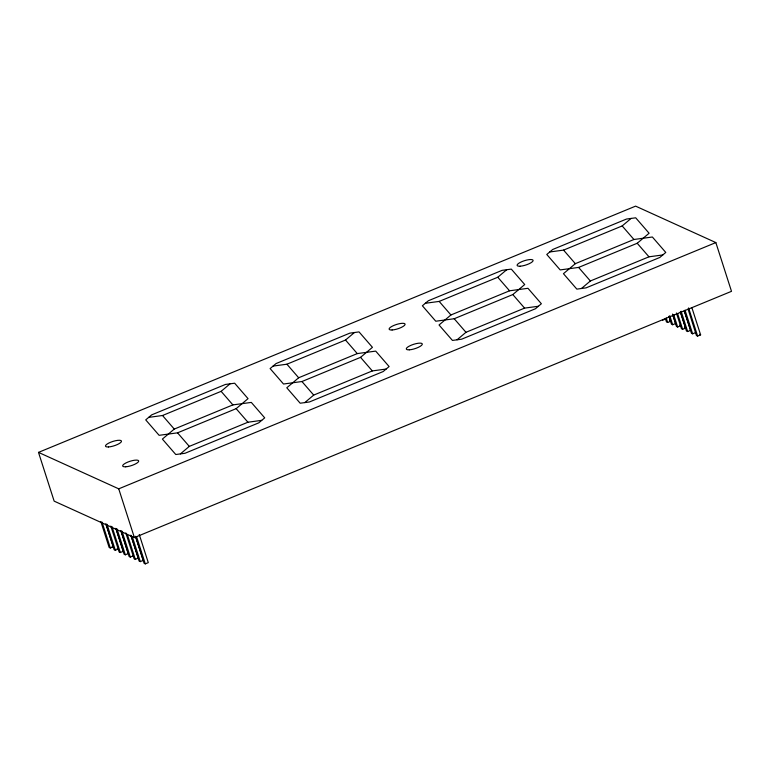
<?xml version="1.0" encoding="UTF-8"?>
<svg xmlns="http://www.w3.org/2000/svg" width="770" height="770" viewBox="0 0 770 770"><rect width="100%" height="100%" fill="white"/><g stroke="black" fill="none" stroke-linecap="round" stroke-linejoin="round"><path stroke-width="1.16" d="M174.27 429.073L162.383 439.083L175.781 454.521L184.993 453.28L258.768 422.855L264.707 417.85L251.309 402.412L232.887 404.895L174.27 429.073L162.508 415.511L148.687 417.378M162.508 415.511L221.125 391.343L230.037 383.826M180.392 453.905L189.305 446.388L247.921 422.22L261.733 420.353M236.149 408.658L248.046 398.648L234.648 383.21L225.437 384.451L151.661 414.876L145.722 419.881L159.12 435.32L177.543 432.836L236.149 408.658L247.921 422.22M298.673 377.762L286.786 387.782L300.185 403.22L309.396 401.978L383.162 371.554L389.11 366.549L375.712 351.11L357.28 353.594L298.673 377.762L286.912 364.21L273.09 366.077M286.912 364.21L345.518 340.032L354.441 332.525M304.785 402.594L313.708 395.087L372.314 370.919L386.136 369.051M360.553 357.357L372.439 347.337L359.041 331.899L349.83 333.141L276.064 363.565L270.116 368.58L283.514 384.018L301.936 381.525L360.553 357.357L372.314 370.919M450.931 314.969L439.044 324.988L452.442 340.427L461.654 339.185L535.429 308.76L541.368 303.746L527.97 288.307L509.548 290.8L450.931 314.969L439.169 301.417L425.348 303.274M439.169 301.417L497.786 277.239L506.699 269.731M457.053 339.801L465.966 332.293L524.582 308.115L538.394 306.258M512.81 294.564L524.707 284.544L511.309 269.105L502.098 270.347L428.322 300.772L422.383 305.777L435.781 321.225L454.204 318.732L512.81 294.564L524.582 308.115M575.334 263.667L563.447 273.687L576.846 289.125L586.057 287.874L659.823 257.459L665.771 252.444L652.373 237.006L633.941 239.489L575.334 263.667L563.573 250.106L549.751 251.973M563.573 250.106L622.179 225.937L631.102 218.42M581.446 288.5L590.369 280.983L648.975 256.814L662.797 254.947M637.213 243.262L649.1 233.243L635.702 217.804L626.491 219.046L552.725 249.47L546.777 254.475L560.175 269.914L578.597 267.431L637.213 243.262L648.975 256.814M38.5 452.385L635.606 206.129L715.85 242.579L731.5 291.329L134.394 537.585L54.15 501.135L38.5 452.385L118.734 488.834L715.85 242.579M100.832 521.55L109.148 547.451L110.331 547.99L113.315 546.758L106.087 524.226M662.662 320.204L665.646 318.972M105.827 523.812L114.143 549.722L115.327 550.261L118.311 549.029L117.136 548.49M665.386 318.559L666.474 321.937L667.657 322.466L670.641 321.234L669.188 316.73M110.822 526.083L119.138 551.994L120.322 552.523L123.306 551.301L116.078 528.769M668.938 316.316L671.469 324.199L672.653 324.738L675.637 323.506L673.105 315.623M115.818 528.355L124.134 554.265L125.317 554.795L128.301 553.563L121.073 531.04M672.489 314.083L676.464 326.47L677.648 327.009L680.632 325.777L679.448 325.238M120.813 530.626L129.129 556.527L130.313 557.066L133.297 555.834M676.397 312.976L681.46 328.742L682.644 329.281L685.627 328.049L680.565 312.274M125.808 532.888L134.124 558.799L135.308 559.338L138.292 558.106L131.064 535.574M680.305 311.86L686.455 331.013L687.639 331.543L690.623 330.311L684.472 311.167M130.804 535.16L139.12 561.07L140.304 561.6L143.287 560.377L135.693 536.719M684.212 310.753L691.45 333.275L692.625 333.814L695.618 332.582M135.443 536.305L144.115 563.342L145.299 563.871L148.283 562.639L139.245 534.486M688.024 308.934L696.446 335.547L697.62 336.086L700.613 334.854L691.932 307.817M669.457 320.705L670.641 321.234M684.443 327.51L685.627 328.049M699.429 334.315L700.613 334.854M112.141 546.219L113.315 546.758M622.179 225.937L633.941 239.489M578.597 267.431L590.369 280.983M497.786 277.239L509.548 290.8M454.204 318.732L465.966 332.293M345.518 340.032L357.28 353.594M301.936 381.525L313.708 395.087M221.125 391.343L232.887 404.895M177.543 432.836L189.305 446.388M688.582 307.923L697.62 336.086M685.031 310.156L692.625 333.814M681.123 311.272L687.639 331.543M677.571 313.506L682.644 329.281M673.663 314.622L677.648 327.009M669.756 315.729L672.653 324.738M666.204 317.962L667.657 322.466M136.617 536.834L145.299 563.871M118.734 488.834L134.394 537.585M132.344 536.825L140.304 561.6M127.348 534.553L135.308 559.338M121.997 531.156L130.313 557.066M117.002 528.884L125.317 554.795M112.006 526.622L120.322 552.523M107.011 524.351L115.327 550.261M102.015 522.079L110.331 547.99M409.313 349.821A8.393 2.272 -17.8 0 0 422.239 344.488A8.393 2.272 -17.8 0 0 411.353 345.143A8.393 2.272 -17.8 0 0 409.313 349.821M392.103 329.983A8.393 2.272 -17.8 0 0 405.03 324.651A8.393 2.272 -17.8 0 0 394.144 325.315A8.393 2.272 -17.8 0 0 392.103 329.983M125.693 466.793A8.393 2.272 -17.8 0 0 138.619 461.461A8.393 2.272 -17.8 0 0 127.724 462.115A8.393 2.272 -17.8 0 0 125.693 466.793M108.483 446.956A8.393 2.272 -17.8 0 0 121.41 441.624A8.393 2.272 -17.8 0 0 110.514 442.288A8.393 2.272 -17.8 0 0 108.483 446.956M520.116 266.208A8.393 2.272 -17.8 0 0 533.042 260.876A8.393 2.272 -17.8 0 0 522.156 261.531A8.393 2.272 -17.8 0 0 520.116 266.208"/></g></svg>
